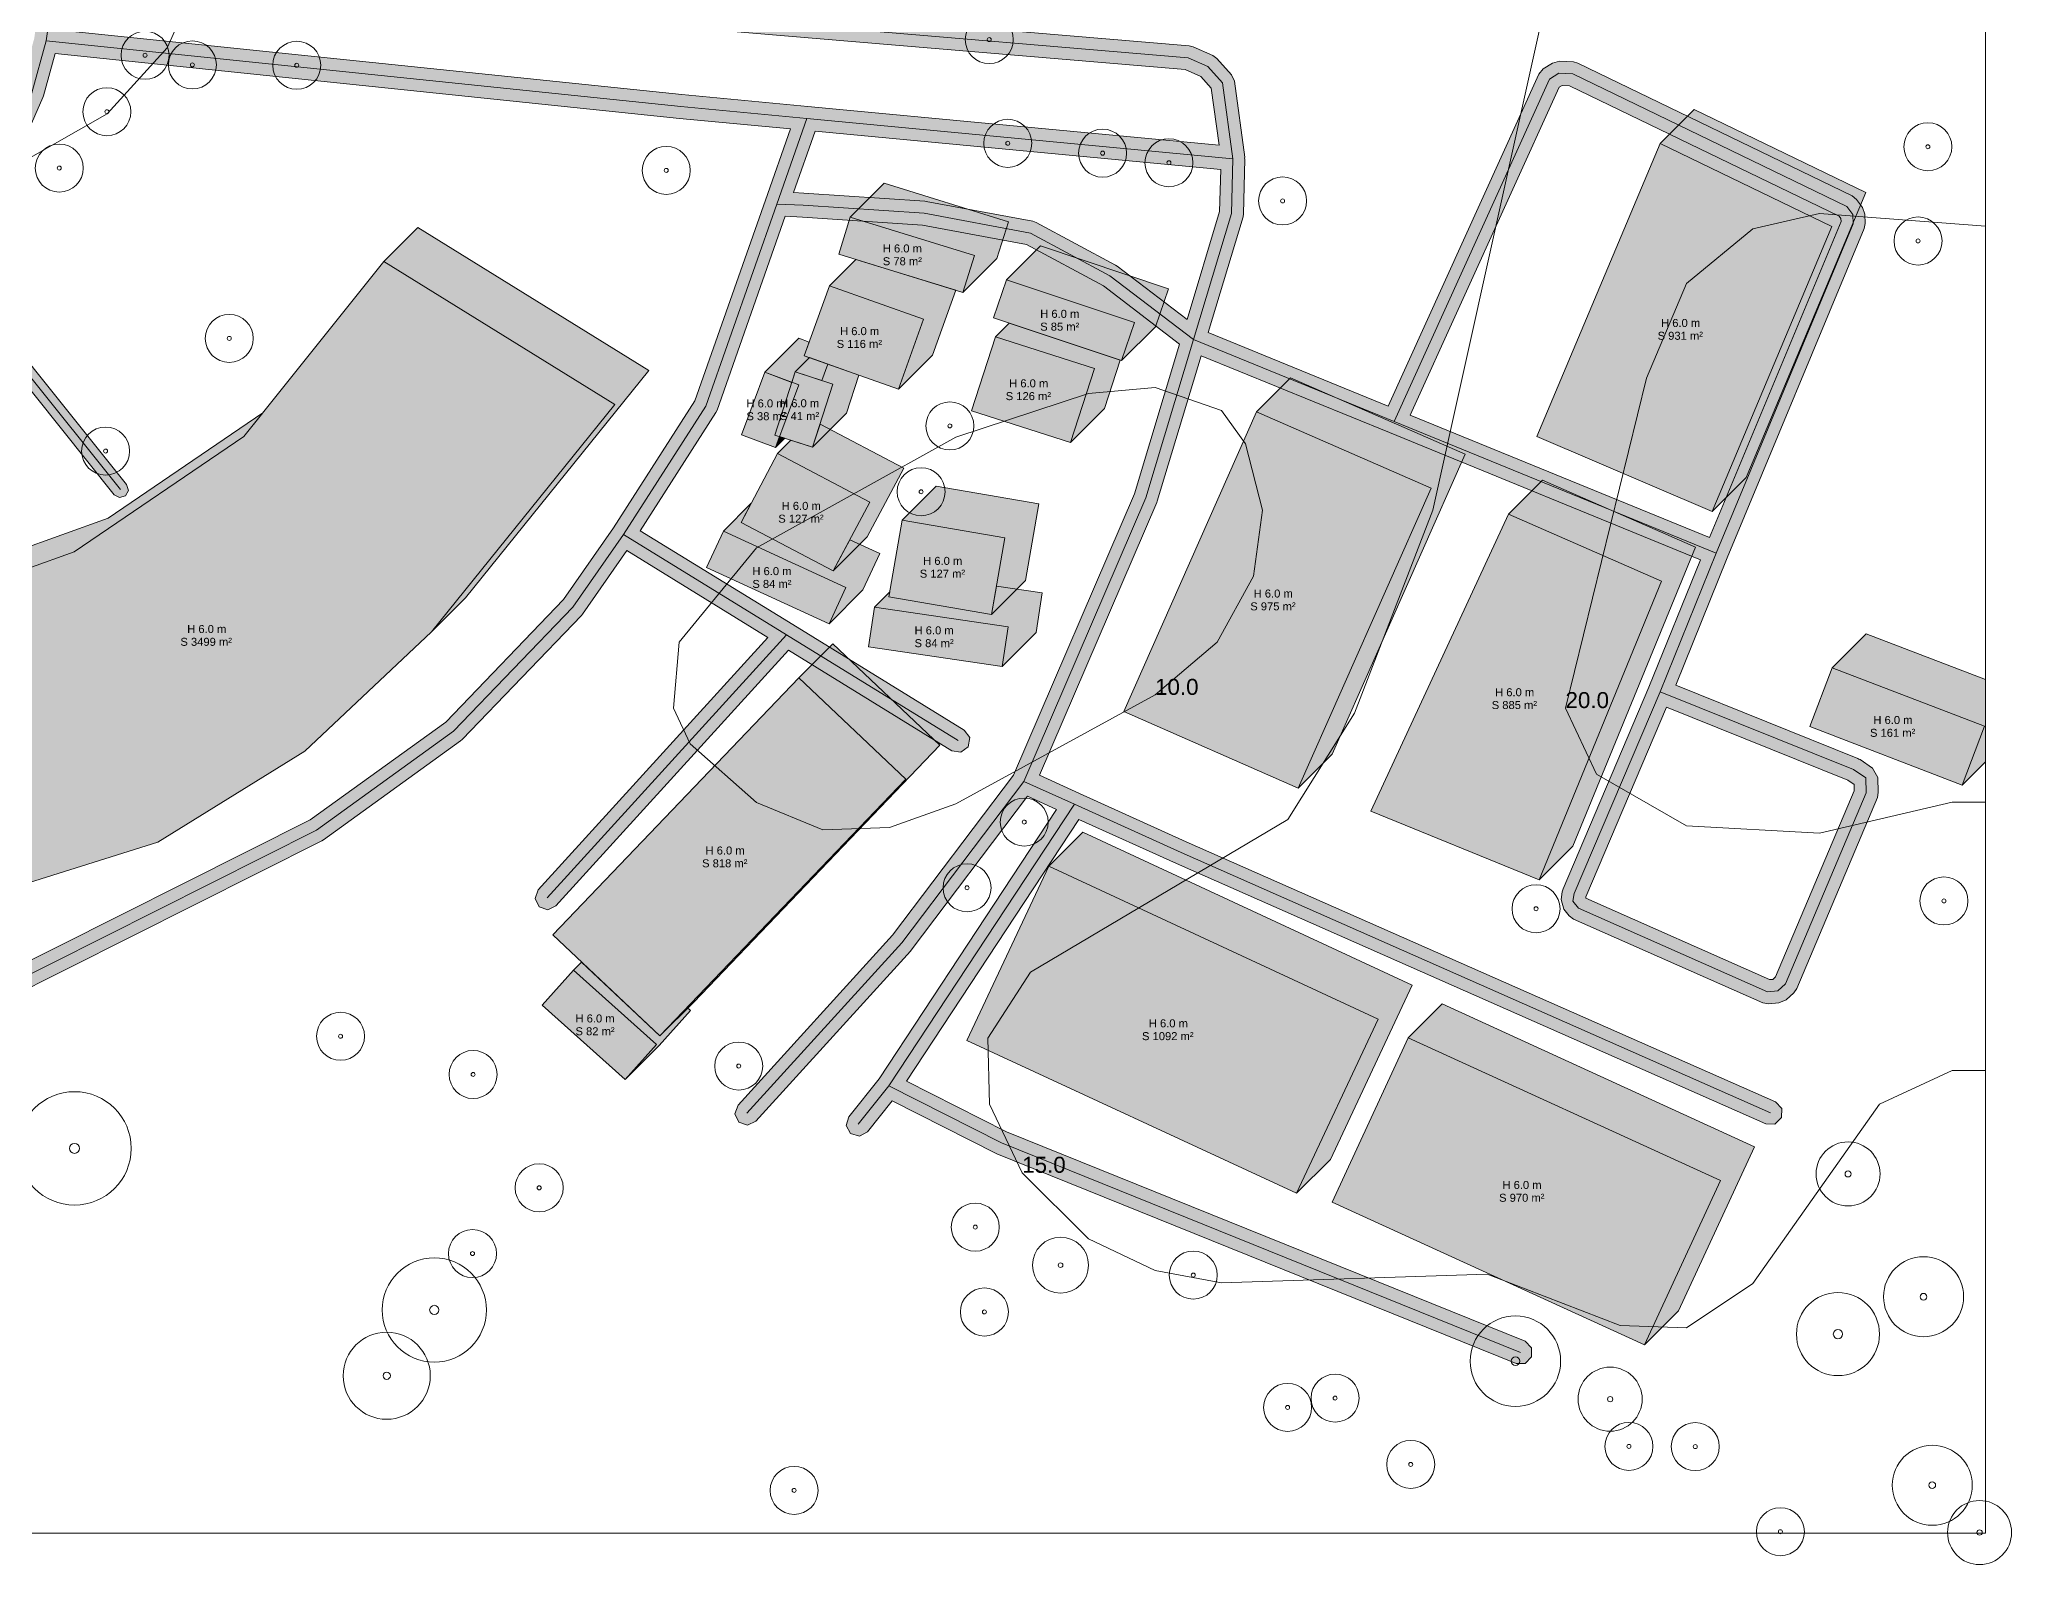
# Model space of a CAD drawing. Header units: metres. Extents: x -3 to 651, y -5 to 644.
# Drawn here: x 404.3 to 650.7, y -3.9 to 186.6 of the extents above; entities that cross this region are included whole.
import ezdxf

# ---------------------------------------------------------------- set-up
doc = ezdxf.new("R2010")
doc.units = ezdxf.units.M
doc.header["$MEASUREMENT"] = 0
for name, color, linetype, lineweight, true_color in [('TPX_BUILDING_AREAS_TEXT', 7, 'CONTINUOUS', 0, 0x000000), ('TPX_BUILDING_HEIGHTS_TEXT', 7, 'CONTINUOUS', 0, 0x000000), ('TPX_BUILDINGS', 7, 'CONTINUOUS', 0, 0x000000), ('TPX_BUILDINGS_HATCH', 7, 'CONTINUOUS', 0, 0xf0f0f0), ('TPX_BUILDINGS_SHADOWS_HATCH', 7, 'CONTINUOUS', 0, 0x000000), ('TPX_BUILDINGS_SHADOWS_OUTLINES', 7, 'CONTINUOUS', 0, 0x000000), ('TPX_CONTOUR_LINES_5M', 7, 'CONTINUOUS', 0, 0x969696), ('TPX_CONTOUR_LINES_5M_TEXT', 7, 'CONTINUOUS', 0, 0x000000), ('TPX_FRAME_PROJECT', 7, 'CONTINUOUS', 0, 0x000000), ('TPX_ROADS_AXES', 7, 'CONTINUOUS', 0, 0x323232), ('TPX_ROADS_CONTOURS', 7, 'CONTINUOUS', 0, 0x646464), ('TPX_ROADS_HATCH', 7, 'CONTINUOUS', 0, 0xc8c8c8), ('TPX_VEGETATION_TREES_INDIVIDUAL', 7, 'CONTINUOUS', 0, 0x136734)]:
    doc.layers.add(name, color=color, linetype=linetype, lineweight=lineweight, true_color=true_color)
doc.styles.add('TPX_TEXTE', font='arial.ttf')

# ---------------------------------------------------------------- blocks, each defined once
blk = doc.blocks.new('TREETR003_CR030')
at = {"layer": 'TPX_VEGETATION_TREES_INDIVIDUAL'}
for radius in [3, 0.25]:
    blk.add_circle((0, 0, 0.04), radius, dxfattribs=at)
blk = doc.blocks.new('TREETR003_CR035')
at = {"layer": 'TPX_VEGETATION_TREES_INDIVIDUAL'}
for radius in [3.5, 0.292]:
    blk.add_circle((0, 0, 0.04), radius, dxfattribs=at)
blk = doc.blocks.new('TREETR004_CR040')
at = {"layer": 'TPX_VEGETATION_TREES_INDIVIDUAL'}
for radius in [4, 0.375]:
    blk.add_circle((0, 0, 0.04), radius, dxfattribs=at)
blk = doc.blocks.new('TREETR004_CR050')
at = {"layer": 'TPX_VEGETATION_TREES_INDIVIDUAL'}
for radius in [5, 0.417]:
    blk.add_circle((0, 0, 0.04), radius, dxfattribs=at)
blk = doc.blocks.new('TREETR005_CR057')
at = {"layer": 'TPX_VEGETATION_TREES_INDIVIDUAL'}
for radius in [5.65, 0.542]:
    blk.add_circle((0, 0, 0.04), radius, dxfattribs=at)
blk = doc.blocks.new('TREETR006_CR065')
at = {"layer": 'TPX_VEGETATION_TREES_INDIVIDUAL'}
for radius in [6.51, 0.583]:
    blk.add_circle((0, 0, 0.04), radius, dxfattribs=at)
blk = doc.blocks.new('TREETR003_CR040')
at = {"layer": 'TPX_VEGETATION_TREES_INDIVIDUAL'}
for radius in [4, 0.333]:
    blk.add_circle((0, 0, 0.04), radius, dxfattribs=at)
blk = doc.blocks.new('TREETR005_CR054')
at = {"layer": 'TPX_VEGETATION_TREES_INDIVIDUAL'}
for radius in [5.44, 0.458]:
    blk.add_circle((0, 0, 0.04), radius, dxfattribs=at)
blk = doc.blocks.new('TREETR006_CR071')
at = {"layer": 'TPX_VEGETATION_TREES_INDIVIDUAL'}
for radius in [7.08, 0.625]:
    blk.add_circle((0, 0, 0.04), radius, dxfattribs=at)
blk = doc.blocks.new('TREETR006_CR052')
at = {"layer": 'TPX_VEGETATION_TREES_INDIVIDUAL'}
for radius in [5.19, 0.583]:
    blk.add_circle((0, 0, 0.04), radius, dxfattribs=at)

msp = doc.modelspace()

# ---------------------------------------------------------------- hatches: boundary and pattern name
at = {"layer": 'TPX_BUILDINGS_HATCH'}
for points in [[(606.78, 173.59), (591.38, 137.01), (613.28, 127.64), (628.22, 163.21), (606.78, 173.59)], [(505.58, 164.39), (504.14, 159.78), (519.64, 154.98), (521.09, 159.59), (505.58, 164.39)], [(408.59, 122.57), (379.62, 112.16), (387.48, 76.39), (419.04, 86.32), (437.42, 97.7), (453.24, 112.59), (476.16, 141.01), (447.29, 158.87), (429.81, 136.98), (408.59, 122.57)], [(502.96, 155.81), (499.82, 147.09), (511.6, 142.91), (514.74, 151.64), (502.96, 155.81)], [(525.1, 156.56), (523.49, 151.81), (539.48, 146.47), (541.08, 151.22), (525.1, 156.56)], [(523.72, 149.45), (520.72, 140.2), (533.09, 136.24), (536.09, 145.49), (523.72, 149.45)], [(494.88, 145.02), (491.99, 137.21), (496.25, 135.64), (499.15, 143.43), (494.88, 145.02)], [(498.68, 145.06), (496.14, 137.17), (500.86, 135.65), (503.41, 143.53), (498.68, 145.06)], [(556.35, 140.08), (539.75, 102.63), (561.56, 93.08), (578.17, 130.54), (556.35, 140.08)], [(496.5, 134.86), (491.93, 126.25), (503.44, 120.2), (508.02, 128.81), (496.5, 134.86)], [(512.08, 126.56), (510.4, 116.98), (523.23, 114.75), (524.91, 124.35), (512.08, 126.56)], [(587.82, 127.29), (570.63, 90.2), (591.64, 81.6), (606.96, 118.92), (587.82, 127.29)], [(489.72, 125.17), (487.6, 120.62), (502.92, 113.59), (505.02, 118.14), (489.72, 125.17)], [(508.62, 115.69), (507.87, 110.74), (524.55, 108.27), (525.3, 113.22), (508.62, 115.69)], [(499.14, 106.85), (468.41, 74.75), (481.79, 62.11), (512.51, 94.21), (499.14, 106.85)], [(628.29, 108.11), (625.47, 100.75), (644.5, 93.44), (647.32, 100.8), (628.29, 108.11)], [(530.38, 83.33), (520.15, 61.56), (561.32, 42.46), (571.56, 64.23), (530.38, 83.33)], [(471, 70.33), (467.07, 65.96), (477.44, 56.67), (481.36, 61.05), (471, 70.33)], [(575.28, 61.87), (565.78, 41.35), (604.82, 23.53), (614.31, 44.04), (575.28, 61.87)]]:
    msp.add_hatch(color=256, dxfattribs=at).paths.add_polyline_path(points)
at = {"layer": 'TPX_BUILDINGS_SHADOWS_HATCH'}
for points in [[(611.02, 177.83), (606.78, 173.59), (628.22, 163.21), (613.28, 127.64), (617.52, 131.89), (632.47, 167.46), (611.02, 177.83)], [(509.83, 168.63), (505.58, 164.39), (521.09, 159.59), (519.64, 154.98), (523.89, 159.22), (525.33, 163.83), (509.83, 168.63)], [(451.53, 163.11), (447.29, 158.87), (476.16, 141.01), (453.24, 112.59), (457.48, 116.84), (480.4, 145.25), (451.53, 163.11)], [(529.34, 160.81), (525.1, 156.56), (541.08, 151.22), (539.48, 146.47), (543.72, 150.71), (545.33, 155.46), (529.34, 160.81)], [(506.27, 159.12), (502.96, 155.81), (514.74, 151.64), (511.6, 142.91), (515.84, 147.15), (518.76, 155.26), (506.27, 159.12)], [(525.44, 151.16), (523.72, 149.45), (536.09, 145.49), (533.09, 136.24), (537.33, 140.48), (539.29, 146.53), (525.44, 151.16)], [(499.13, 149.26), (494.88, 145.02), (498.27, 143.76), (498.68, 145.06), (502.02, 143.98), (502.79, 146.04), (499.82, 147.09), (500.43, 148.78), (499.13, 149.26)], [(500.48, 146.86), (498.68, 145.06), (503.41, 143.53), (500.86, 135.65), (505.1, 139.9), (506.65, 144.67), (500.48, 146.86)], [(560.6, 144.32), (556.35, 140.08), (578.17, 130.54), (561.56, 93.08), (565.8, 97.32), (582.41, 134.78), (560.6, 144.32)], [(383.86, 116.4), (379.62, 112.16), (408.59, 122.57), (429.81, 136.98), (432.19, 139.96), (412.83, 126.81), (383.86, 116.4)], [(498.16, 136.52), (496.5, 134.86), (508.02, 128.81), (503.44, 120.2), (507.68, 124.45), (512.27, 133.06), (501.8, 138.55), (500.86, 135.65), (498.16, 136.52)], [(496.75, 136.98), (496.25, 135.64), (497.39, 136.77), (496.75, 136.98)], [(516.32, 130.81), (512.08, 126.56), (524.91, 124.35), (523.23, 114.75), (527.47, 119), (529.15, 128.59), (516.32, 130.81)], [(592.07, 131.53), (587.82, 127.29), (606.96, 118.92), (591.64, 81.6), (595.88, 85.84), (611.2, 123.16), (592.07, 131.53)], [(493.21, 128.66), (489.72, 125.17), (505.02, 118.14), (502.92, 113.59), (507.16, 117.83), (509.27, 122.38), (505.52, 124.1), (503.44, 120.2), (491.93, 126.25), (493.21, 128.66)], [(510.51, 117.58), (508.62, 115.69), (525.3, 113.22), (524.55, 108.27), (528.79, 112.51), (529.54, 117.46), (523.85, 118.31), (523.23, 114.75), (510.4, 116.98), (510.51, 117.58)], [(512.51, 94.21), (481.79, 62.11), (486.04, 66.35), (516.76, 98.45), (503.38, 111.09), (499.14, 106.85), (512.51, 94.21)], [(632.54, 112.36), (628.29, 108.11), (647.32, 100.8), (644.5, 93.44), (647.42, 96.36), (647.42, 106.63), (632.54, 112.36)], [(534.62, 87.57), (530.38, 83.33), (571.56, 64.23), (561.32, 42.46), (565.57, 46.7), (575.8, 68.47), (534.62, 87.57)], [(472.01, 71.35), (471, 70.33), (481.36, 61.05), (477.44, 56.67), (481.68, 60.92), (485.6, 65.29), (485.19, 65.66), (481.79, 62.11), (472.01, 71.35)], [(579.53, 66.11), (575.28, 61.87), (614.31, 44.04), (604.82, 23.53), (609.07, 27.77), (618.55, 48.28), (579.53, 66.11)]]:
    msp.add_hatch(color=256, dxfattribs=at).paths.add_polyline_path(points)
at = {"layer": 'TPX_ROADS_HATCH'}
h = msp.add_hatch(color=256, dxfattribs=at)
h.paths.add_polyline_path([(0, 626.36), (0, 623.38), (20.72, 622.78), (20.44, 610.2), (19.57, 563.48), (19.57, 563.34), (22.68, 523.48), (24.14, 476.3), (23.92, 459.7), (23.92, 459.66), (24.33, 420.8), (23.7, 400.85), (23.02, 374.89), (20.39, 355.89), (18.62, 343.04), (18.6, 342.93), (16.41, 308.43), (15.76, 298.35), (15.76, 298.25), (15.8, 266.06), (14.66, 243.43), (14.66, 243.39), (14, 209.12), (13.69, 198.26), (13.69, 198.2), (14.1, 153.8), (14.55, 152.74), (15.61, 152.31), (16.67, 152.76), (17.1, 153.83), (16.69, 198.2), (16.85, 203.65), (18.12, 201.4), (18.42, 201.02), (26.17, 194.08), (35.33, 185.81), (35.56, 185.64), (53.51, 174.76), (53.92, 174.59), (70.36, 170.48), (70.5, 170.45), (88.15, 167.86), (85.52, 130.17), (85.55, 129.76), (87.44, 120.78), (87.74, 120.14), (92.32, 114.53), (92.97, 114.07), (98.28, 112.13), (98.67, 112.05), (219.89, 101.67), (217.75, 74.36), (217.99, 73.42), (219.9, 70.47), (220.22, 70.12), (222.45, 68.34), (223.3, 68.02), (324.52, 62.03), (325.2, 62.15), (328.66, 63.62), (329.35, 64.2), (330.55, 66.14), (330.77, 66.83), (331.58, 79.95), (331.95, 81.26), (334.01, 81.75), (343.46, 81.81), (355.76, 78.97), (359.59, 74.89), (359.83, 74.68), (364.77, 71.27), (365.11, 71.1), (376.65, 66.94), (376.85, 66.88), (388.25, 64.49), (388.82, 64.48), (399.35, 66.35), (399.76, 66.49), (439.53, 86.5), (439.74, 86.62), (456.88, 98.98), (457.09, 99.16), (471.98, 114.64), (472.13, 114.82), (477.65, 122.74), (495.27, 111.89), (466.59, 80.37), (466.2, 79.29), (466.69, 78.25), (467.77, 77.86), (468.8, 78.35), (497.87, 110.29), (518.25, 97.75), (519.39, 97.57), (520.32, 98.25), (520.5, 99.38), (519.82, 100.31), (498.39, 113.5), (479.32, 125.23), (488.77, 139.98), (488.93, 140.29), (497.44, 164.5), (499.6, 164.41), (514.6, 163.41), (527.61, 160.98), (537.2, 155.82), (546.73, 148.54), (541.08, 129.85), (525.96, 94.68), (510.85, 74.69), (491.55, 53.47), (491.16, 52.39), (491.65, 51.35), (492.73, 50.96), (493.77, 51.45), (513.12, 72.72), (513.2, 72.83), (527.74, 92.06), (531.36, 90.42), (509.2, 56.76), (505.38, 52.02), (505.06, 50.92), (505.61, 49.91), (506.71, 49.59), (507.72, 50.14), (510.82, 53.99), (523.79, 47.44), (523.9, 47.39), (588.77, 21.19), (589.92, 21.2), (590.72, 22.02), (590.71, 23.16), (589.89, 23.97), (525.08, 50.15), (512.59, 56.46), (534.13, 89.16), (546.32, 83.64), (619.97, 51.14), (621.12, 51.11), (621.95, 51.91), (621.97, 53.05), (621.18, 53.88), (547.54, 86.38), (534.2, 92.42), (529.23, 94.68), (543.87, 128.74), (543.93, 128.9), (549.43, 147.09), (572.97, 137.48), (611.82, 121.61), (605.38, 105.69), (594.65, 80.49), (594.55, 80.12), (594.4, 79.15), (594.73, 77.97), (595.42, 77.13), (595.97, 76.72), (619.59, 66.25), (620.32, 66.12), (621.61, 66.23), (622.51, 66.62), (623.48, 67.52), (623.84, 68.03), (633.93, 91.88), (634.04, 92.52), (633.98, 94.39), (633.33, 95.58), (631.79, 96.63), (631.62, 96.67), (631.5, 96.79), (608.72, 105.95), (615.16, 121.86), (632.27, 162.99), (632.39, 163.61), (632.36, 164.76), (632.06, 165.61), (631.32, 166.62), (630.76, 167.08), (596.51, 183.63), (595.95, 183.78), (594.22, 183.88), (593.32, 183.65), (592.16, 182.92), (591.6, 182.27), (572.77, 140.8), (550.3, 149.97), (554.66, 164.42), (554.72, 164.81), (554.9, 171.66), (554.85, 171.78), (554.89, 171.9), (553.59, 181.37), (553.22, 182.17), (551.39, 184.21), (550.89, 184.58), (548.42, 185.69), (547.93, 185.81), (502.83, 189.6), (499.57, 232.99), (499.51, 233.32), (494.81, 248.5), (494.74, 248.7), (483.58, 272.46), (494.4, 273.65), (494.43, 273.65), (512.37, 276.09), (512.56, 276.12), (527.83, 280.18), (527.88, 280.2), (539.25, 283.67), (549.72, 285.98), (550.66, 286.64), (550.86, 287.77), (550.2, 288.71), (549.07, 288.91), (538.54, 286.59), (538.43, 286.56), (527.03, 283.07), (511.88, 279.05), (494.05, 276.63), (482.09, 275.31), (473.83, 288.03), (473.73, 288.16), (462.89, 301.37), (462.72, 301.55), (442.11, 319.58), (441.88, 319.75), (423.34, 330.57), (423.03, 330.7), (410.97, 334.45), (421.78, 364.82), (421.86, 365.2), (427.09, 428.72), (427.85, 433.7), (427.87, 433.9), (428.32, 456.45), (432.63, 576.32), (433.77, 581.96), (436.11, 586.71), (439.79, 590.41), (444.61, 595.01), (444.71, 595.12), (454.97, 607.05), (456.54, 607), (461.9, 585.26), (466.16, 562.05), (467.58, 551.33), (467.65, 551.09), (469.86, 545.65), (470.24, 545.19), (476.46, 541.13), (476.62, 541.04), (485.61, 537.35), (496.37, 531.41), (501.41, 527.87), (504.3, 522.68), (503.39, 514.53), (499.09, 506.31), (499.08, 506.29), (483.32, 474.22), (483.27, 473.46), (483.77, 472.88), (484.54, 472.83), (485.11, 473.34), (500.87, 505.4), (505.25, 513.77), (505.36, 514.13), (506.33, 522.77), (506.21, 523.37), (503.05, 529.04), (502.75, 529.38), (497.47, 533.08), (497.38, 533.13), (486.53, 539.13), (486.43, 539.18), (477.47, 542.86), (471.6, 546.69), (469.55, 551.72), (468.14, 562.34), (468.13, 562.39), (463.86, 585.65), (463.85, 585.71), (458.61, 606.94), (460.07, 606.9), (486.2, 605.12), (501.98, 602.87), (521.05, 597.74), (583.12, 580.12), (550.85, 484.95), (535.18, 438.71), (532.98, 432.2), (521.72, 398.99), (521.66, 398.76), (521.13, 395.76), (521.28, 394.81), (522.31, 392.81), (522.55, 392.47), (530.14, 384.43), (530.28, 384.29), (539.53, 376.75), (539.81, 376.57), (541.25, 375.86), (541.63, 375.74), (543.86, 375.32), (544.81, 375.45), (547.44, 376.77), (547.85, 377.06), (569.78, 399.58), (570.02, 399.9), (571.13, 401.92), (571.18, 402.37), (571.31, 402.8), (570.99, 405.78), (570.39, 406.82), (536.17, 432.27), (537.74, 436.9), (546.74, 438.45), (547.29, 438.66), (549.14, 439.83), (549.58, 440.26), (573.01, 475.18), (579.53, 484.89), (579.64, 485.09), (583.82, 494.06), (583.86, 494.16), (613.12, 571.6), (647.01, 561.99), (647.42, 562.04), (647.42, 564.99), (612.61, 574.87), (585.46, 582.58), (521.86, 600.63), (521.84, 600.64), (502.67, 605.79), (502.49, 605.82), (486.57, 608.09), (486.46, 608.11), (462.12, 609.77), (466.58, 624.54), (471.9, 635.9), (475, 642.55), (475.03, 643.18), (471.99, 643.18), (469.18, 637.18), (463.81, 625.72), (463.74, 625.51), (459.03, 609.93), (457.25, 609.99), (454.34, 610.06), (438.24, 610.52), (451.02, 642.63), (451.01, 643.18), (448.01, 643.18), (435.05, 610.62), (407.84, 611.63), (100.6, 622.94), (22.31, 625.73), (0.04, 626.38), (0, 626.36)])
h.paths.add_polyline_path([(17.01, 209.47), (17.66, 243.31), (18.79, 265.95), (18.8, 266.03), (18.76, 298.21), (19.2, 304.99), (29.54, 294.93), (29.65, 294.84), (37.92, 288.18), (38.01, 288.11), (50.13, 279.82), (50.58, 279.61), (56.94, 277.83), (57.24, 277.78), (65.98, 277.16), (66.22, 277.16), (81.19, 278.58), (81.5, 278.64), (106, 286.45), (113.49, 287.34), (121.16, 286.67), (129.54, 284.99), (136.85, 282.55), (140.78, 280.61), (143.83, 277.52), (145.48, 273.27), (146.85, 261.66), (142.1, 261.99), (47.44, 269.16), (25.44, 270.81), (24.35, 270.45), (23.83, 269.43), (24.19, 268.34), (25.22, 267.82), (45.78, 266.28), (43.7, 200.48), (43.78, 199.96), (46.7, 191.12), (47.11, 190.49), (52.57, 185.46), (53.07, 185.15), (60.77, 182.33), (61.2, 182.24), (133.75, 177.93), (133.39, 165.99), (89.93, 170.63), (71.01, 173.41), (54.87, 177.44), (37.23, 188.13), (28.17, 196.32), (20.61, 203.09), (17.01, 209.47)], flags=16)
h.paths.add_polyline_path([(19.45, 308.92), (21.6, 342.69), (23.04, 353.2), (28.6, 349.77), (28.86, 349.64), (34.48, 347.5), (34.58, 347.46), (46.12, 343.96), (46.32, 343.91), (73.56, 339.62), (74.68, 339.89), (75.28, 340.87), (75.01, 341.98), (74.03, 342.58), (46.89, 346.86), (35.5, 350.32), (30.06, 352.39), (23.49, 356.45), (26, 374.56), (26.02, 374.72), (26.7, 400.76), (27.3, 419.77), (46.44, 419.47), (53.83, 419.25), (61.91, 419.01), (67.77, 418.85), (79.01, 418.52), (91.01, 418.16), (101.56, 417.86), (115.18, 417.45), (133.59, 416.92), (132.78, 371.65), (132.68, 364.05), (132.96, 363.34), (133.66, 363.04), (134.38, 363.32), (134.68, 364.02), (134.77, 370.65), (186.06, 371.72), (186.8, 371.26), (187.18, 371.35), (193.54, 366.21), (194.28, 365.99), (194.95, 366.36), (195.17, 367.09), (194.8, 367.76), (189.1, 372.36), (203.05, 382.3), (203.37, 382.61), (214.09, 396.7), (214.37, 397.32), (217.15, 411.54), (217.18, 411.77), (218.58, 446.17), (218.38, 446.99), (214.48, 453.63), (213.85, 454.21), (205.35, 458.44), (204.79, 458.59), (198.5, 459.06), (198.22, 459.05), (190.14, 458.13), (189.88, 458.08), (185.01, 456.64), (190.25, 465.21), (202.51, 466.84), (202.58, 466.85), (218.55, 469.7), (218.72, 469.74), (233.92, 474.32), (234.3, 474.5), (244.34, 481.02), (244.73, 481.39), (253.88, 493.78), (254.06, 494.12), (258.03, 504.11), (258.06, 504.2), (260.98, 513.16), (261.05, 513.47), (262.13, 524), (262.13, 524.05), (262.8, 534.37), (278.05, 530.25), (292.14, 523.19), (314.11, 506.42), (314.14, 506.4), (322.34, 500.43), (320.32, 479.32), (277.45, 481.57), (276.33, 481.15), (274.86, 479.74), (274.47, 479.12), (273.87, 477.27), (273.8, 476.64), (274.03, 474.64), (274.37, 473.84), (275.85, 472.1), (276.91, 471.57), (290.18, 470.89), (296.02, 470.54), (319.33, 469.08), (316.47, 439.15), (316.22, 438.62), (315.61, 438.3), (272.04, 438.87), (270.97, 438.44), (270.52, 437.39), (270.94, 436.32), (272, 435.87), (315.95, 435.29), (316.67, 435.47), (318.07, 436.2), (318.73, 436.9), (319.3, 438.12), (319.43, 438.61), (322.46, 470.34), (323.16, 477.6), (325.16, 498.38), (393.1, 448.94), (390.16, 443.34), (386.8, 438.51), (386.75, 438.44), (382.89, 432.23), (376.45, 422.87), (362.29, 419.07), (361.96, 418.94), (350.17, 412.54), (350, 412.43), (339.74, 404.88), (339.38, 404.51), (336.7, 400.47), (336.48, 399.91), (335.64, 395.43), (335.65, 394.85), (337.1, 387.79), (337.25, 387.37), (341.74, 379.12), (342.01, 378.9), (342.21, 378.6), (347.68, 374.82), (348.16, 374.6), (354, 373.11), (354.37, 373.06), (363.48, 373.03), (364.2, 373.2), (370.73, 376.71), (371.29, 377.23), (374.86, 382.89), (375.07, 383.41), (377.03, 393.63), (377.04, 393.73), (379.35, 412.41), (379.36, 412.68), (378.9, 421.14), (385.38, 430.56), (385.42, 430.62), (389.28, 436.83), (392.68, 441.7), (392.78, 441.86), (395.59, 447.24), (414.15, 435.22), (413.13, 421.29), (406.43, 368.21), (387.94, 308.99), (274.78, 317.2), (273.69, 316.83), (273.17, 315.81), (273.53, 314.72), (274.56, 314.2), (387.06, 306.05), (378.57, 276.64), (264.16, 286.18), (263.07, 285.83), (262.54, 284.81), (262.89, 283.71), (263.91, 283.19), (377.62, 273.7), (367.02, 243.15), (360.66, 243.9), (360.42, 243.91), (352.83, 243.59), (352.59, 243.56), (345.41, 242.1), (318.34, 246.4), (318.23, 246.42), (255.25, 251.62), (248.81, 252.15), (201.35, 257), (178.15, 259.38), (179.96, 281.2), (179.83, 281.93), (178.74, 284.37), (178.25, 284.97), (175.28, 287.12), (174.49, 287.4), (158.91, 288.31), (157.27, 288.88), (156.23, 290.02), (153.12, 293.73), (153.01, 293.85), (151.32, 295.46), (150.43, 295.87), (146.88, 296.2), (146.83, 296.21), (115.56, 297.98), (116.32, 317.41), (115.93, 318.49), (114.88, 318.97), (113.81, 318.57), (113.33, 317.53), (112.51, 296.63), (112.9, 295.56), (113.92, 295.07), (146.63, 293.21), (149.63, 292.93), (150.88, 291.74), (153.95, 288.07), (155.3, 286.58), (155.92, 286.17), (158.12, 285.41), (158.52, 285.33), (173.88, 284.43), (176.16, 282.78), (176.94, 281.06), (175.16, 259.64), (149.89, 261.44), (148.44, 273.81), (148.35, 274.18), (146.51, 278.9), (146.18, 279.41), (142.73, 282.9), (142.33, 283.19), (138.09, 285.28), (137.9, 285.36), (130.41, 287.87), (130.23, 287.92), (121.67, 289.63), (121.51, 289.65), (113.6, 290.34), (113.29, 290.34), (105.5, 289.41), (105.22, 289.35), (80.74, 281.55), (66.07, 280.16), (57.6, 280.76), (51.62, 282.43), (39.75, 290.56), (31.58, 297.13), (19.45, 308.92)], flags=16)
h.paths.add_polyline_path([(22.57, 563.5), (23.44, 610.14), (23.72, 622.68), (98.97, 620), (97.6, 594.04), (97.6, 594), (97.38, 583.61), (70.43, 564.13), (70.4, 564.11), (41.37, 541.43), (41.3, 541.37), (35.99, 536.43), (30.67, 531.51), (30.64, 531.48), (25.47, 526.28), (22.57, 563.5)], flags=16)
h.paths.add_polyline_path([(25.68, 523.65), (32.05, 530.06), (37.35, 534.96), (42.63, 539.88), (71.61, 562.52), (98.62, 582.04), (98.77, 581.96), (113.48, 580.89), (113.51, 580.89), (129.7, 580.02), (143.93, 578.74), (159.05, 573.38), (170.18, 564.61), (180.09, 552.74), (185.88, 542.14), (187.06, 537.02), (193.13, 495.74), (192.34, 478.52), (187.99, 467.27), (180.76, 455.42), (174.25, 454), (166.39, 453.74), (134.13, 456.06), (95.44, 458.71), (55, 461.22), (54.9, 461.22), (26.94, 461.18), (27.12, 474.69), (35.63, 471.51), (35.79, 471.46), (48.98, 468.88), (49.11, 468.86), (133.39, 463.34), (134.12, 463.59), (134.45, 464.28), (134.77, 469.43), (134.77, 469.47), (135.15, 489.19), (135.5, 505.38), (135.85, 518.92), (136.28, 552.33), (135.99, 553.04), (135.29, 553.35), (134.58, 553.06), (134.28, 552.36), (133.85, 518.95), (133.5, 505.43), (133.15, 489.23), (132.77, 469.53), (132.52, 465.4), (49.31, 470.86), (36.26, 473.41), (27.12, 476.82), (25.68, 523.61), (25.68, 523.65)], flags=16)
h.paths.add_polyline_path([(26.94, 458.18), (54.86, 458.22), (95.24, 455.72), (133.07, 453.12), (133.2, 448.75), (133.15, 446.28), (133.31, 436.14), (133.41, 429.66), (133.59, 418.92), (115.24, 419.45), (101.62, 419.86), (91.07, 420.16), (79.07, 420.52), (67.83, 420.85), (61.97, 421.01), (53.89, 421.25), (46.48, 421.47), (27.32, 421.77), (26.94, 458.18)], flags=16)
h.paths.add_polyline_path([(46.71, 200.65), (48.78, 266.05), (140.37, 259.12), (136.71, 214.77), (133.92, 180.93), (61.6, 185.22), (54.38, 187.87), (49.43, 192.43), (46.71, 200.65)], flags=16)
h.paths.add_polyline_path([(88.53, 130.17), (91.13, 167.48), (134.68, 162.84), (134.72, 162.83), (162.83, 160.43), (160.97, 141.86), (160.97, 141.55), (161.54, 136.25), (161.67, 135.78), (163.43, 131.95), (164.66, 131.08), (263.6, 122.17), (263.63, 122.17), (293.97, 120), (345.03, 115.46), (342.88, 94.16), (221.63, 104.54), (99.12, 115.02), (94.38, 116.74), (90.3, 121.75), (88.53, 130.17)], flags=16)
h.paths.add_polyline_path([(100.41, 584.85), (100.6, 593.91), (101.97, 619.89), (406.87, 608.67), (410.79, 601.32), (410.84, 601.24), (413.53, 596.9), (415.27, 593.53), (417.03, 588.83), (417.21, 582.12), (416.76, 577.65), (416.75, 577.53), (414.26, 438.73), (396.63, 450.15), (400.86, 486.58), (400.83, 487.09), (399.82, 491.47), (399.55, 492.03), (397.04, 495.38), (396.45, 495.85), (392.26, 497.72), (391.89, 497.83), (387.45, 498.57), (387.28, 498.59), (352.92, 500.19), (351.84, 499.8), (351.35, 498.76), (351.74, 497.68), (352.78, 497.19), (387.05, 495.6), (391.21, 494.91), (394.87, 493.27), (396.97, 490.48), (397.85, 486.66), (393.84, 452.12), (324.8, 502.36), (315.92, 508.81), (293.85, 525.66), (293.61, 525.81), (279.26, 533), (278.98, 533.11), (261.81, 537.74), (261.54, 537.79), (240.96, 539.48), (240.87, 539.48), (230.55, 539.74), (218.62, 539.86), (218.58, 539.86), (208.75, 539.68), (197.58, 539.72), (197.42, 539.71), (189.7, 538.92), (188.76, 543.01), (188.61, 543.39), (182.65, 554.31), (182.49, 554.55), (172.38, 566.65), (172.16, 566.87), (160.71, 575.89), (160.29, 576.13), (144.75, 581.63), (144.39, 581.71), (129.94, 583.01), (129.89, 583.02), (113.69, 583.88), (100.41, 584.85)], flags=16)
h.paths.add_polyline_path([(134.8, 372.66), (135.61, 417.88), (135.61, 417.91), (135.41, 429.69), (135.31, 436.17), (135.15, 446.29), (135.18, 447.67), (143.08, 447.01), (156.55, 433.16), (157.26, 432.86), (157.97, 433.14), (158.27, 433.84), (157.99, 434.55), (144.25, 448.67), (143.62, 448.97), (135.18, 449.68), (135.08, 452.98), (166.26, 450.74), (166.41, 450.74), (174.49, 451.01), (174.76, 451.04), (182.03, 452.63), (182.07, 452.66), (182.13, 452.66), (190.61, 455.16), (198.42, 456.05), (204.28, 455.62), (212.12, 451.73), (215.56, 445.85), (214.19, 412.01), (211.5, 398.24), (201.12, 384.61), (186.18, 373.96), (186.02, 373.72), (134.8, 372.66)], flags=16)
h.paths.add_polyline_path([(136.39, 165.7), (136.8, 179.26), (139.61, 213.52), (196.06, 208.42), (191.9, 161.22), (164.59, 163.29), (136.39, 165.7)], flags=16)
h.paths.add_polyline_path([(139.78, 215.51), (143.36, 258.9), (148.44, 258.53), (176.4, 256.54), (200.08, 254.12), (196.23, 210.41), (139.78, 215.51)], flags=16)
h.paths.add_polyline_path([(163.97, 141.71), (165.82, 160.19), (192.66, 158.16), (228.77, 155.42), (246.28, 153.82), (323.7, 146.75), (324.18, 146.79), (332.93, 148.89), (333.69, 149.34), (336.44, 152.39), (341.68, 150.03), (341.88, 149.96), (347.28, 148.41), (345.28, 118.45), (294.23, 122.99), (294.2, 122.99), (263.85, 125.16), (165.8, 133.99), (164.5, 136.81), (163.97, 141.71)], flags=16)
h.paths.add_polyline_path([(190.25, 535.96), (197.65, 536.72), (208.76, 536.68), (208.79, 536.68), (218.61, 536.86), (230.51, 536.74), (240.75, 536.48), (259.83, 534.92), (259.14, 524.28), (258.08, 513.94), (255.23, 505.18), (251.35, 495.41), (242.47, 483.39), (232.85, 477.13), (217.94, 472.64), (202.09, 469.81), (191.65, 468.43), (195.22, 477.66), (195.32, 478.13), (196.13, 495.75), (196.12, 496.04), (190.25, 535.96)], flags=16)
h.paths.add_polyline_path([(193.9, 161.07), (198.05, 208.24), (249.5, 203.43), (245.55, 156.9), (229.03, 158.41), (229.01, 158.42), (193.9, 161.07)], flags=16)
h.paths.add_polyline_path([(198.22, 210.23), (202.07, 253.91), (248.52, 249.16), (248.55, 249.16), (253.98, 248.71), (249.68, 205.42), (198.22, 210.23)], flags=16)
h.paths.add_polyline_path([(220.78, 74.63), (222.88, 101.42), (342.64, 91.17), (342.22, 84.8), (333.82, 84.75), (333.48, 84.71), (330.4, 83.98), (329.71, 83.6), (329.3, 82.92), (328.65, 80.61), (328.6, 80.3), (327.8, 67.4), (327.05, 66.19), (324.35, 65.05), (223.95, 70.98), (222.29, 72.31), (220.78, 74.63)], flags=16)
h.paths.add_polyline_path([(247.54, 156.72), (251.49, 203.23), (309.98, 197.44), (310.04, 191.63), (310.06, 191.42), (311.08, 184.86), (311.12, 184.65), (313.05, 178.28), (313.13, 178.08), (315.95, 172.06), (316.05, 171.87), (319.7, 166.3), (319.83, 166.13), (324.24, 161.13), (324.39, 160.98), (329.46, 156.65), (329.62, 156.52), (333.76, 153.89), (331.78, 151.7), (323.72, 149.76), (247.54, 156.72)], flags=16)
h.paths.add_polyline_path([(251.67, 205.23), (255.97, 248.55), (317.93, 243.43), (339.5, 240), (338.88, 239.77), (338.69, 239.69), (333, 236.69), (332.83, 236.58), (327.6, 232.84), (327.44, 232.71), (322.78, 228.31), (322.64, 228.15), (318.62, 223.15), (318.5, 222.98), (315.21, 217.48), (315.12, 217.3), (312.6, 211.41), (312.53, 211.21), (310.84, 205.04), (310.8, 204.83), (310.1, 199.44), (251.67, 205.23)], flags=16)
h.paths.add_polyline_path([(276.82, 476.65), (277.21, 477.84), (277.94, 478.54), (320.03, 476.33), (319.62, 472.07), (296.2, 473.53), (290.36, 473.89), (277.72, 474.54), (276.96, 475.43), (276.82, 476.65)], flags=16)
h.paths.add_polyline_path([(312.97, 198.21), (313.76, 204.34), (315.4, 210.32), (317.84, 216.03), (321.02, 221.35), (324.91, 226.19), (329.43, 230.46), (334.49, 234.08), (340, 236.99), (345.85, 239.12), (353.08, 240.6), (360.43, 240.9), (367.7, 240.04), (379.31, 236.06), (384.15, 233.26), (388.65, 229.84), (392.7, 225.9), (396.22, 221.5), (399.67, 215.72), (402.23, 209.51), (403.84, 202.97), (404.46, 196.26), (404.29, 191.48), (403.61, 186.75), (401.89, 180.43), (399.28, 174.45), (395.83, 168.89), (391.63, 163.89), (389.15, 161.79), (389.09, 161.74), (386.71, 159.51), (381.26, 155.91), (375.33, 153.1), (369.05, 151.17), (362.56, 150.15), (355.83, 150.07), (349.17, 150.99), (342.81, 152.81), (336.78, 155.53), (331.32, 159), (326.42, 163.19), (322.15, 168.04), (318.62, 173.42), (315.89, 179.26), (314.02, 185.42), (313.04, 191.77), (312.97, 198.21)], flags=16)
h.paths.add_polyline_path([(338.65, 395.17), (339.37, 399.06), (341.73, 402.63), (351.69, 409.96), (363.23, 416.22), (375.97, 419.64), (376.35, 412.65), (374.07, 394.15), (372.18, 384.25), (368.96, 379.16), (363.11, 376.03), (354.56, 376.06), (349.17, 377.44), (344.2, 380.86), (339.99, 388.61), (338.65, 395.17)], flags=16)
h.paths.add_polyline_path([(345.21, 84.48), (345.72, 92.42), (348.16, 116.67), (348.17, 116.72), (350.25, 147.81), (355.53, 147.08), (355.76, 147.07), (361.04, 147.14), (355.2, 82.18), (345.21, 84.48)], flags=16)
h.paths.add_polyline_path([(358.1, 80.86), (364.08, 147.35), (369.62, 148.22), (369.83, 148.27), (376.32, 150.27), (376.52, 150.35), (382.64, 153.24), (382.82, 153.35), (388.47, 157.08), (388.67, 157.23), (390.33, 158.78), (413.59, 129.73), (414.26, 129.36), (415, 129.58), (415.37, 130.25), (415.15, 130.98), (391.82, 160.12), (393.67, 161.69), (393.85, 161.87), (398.2, 167.04), (398.32, 167.21), (401.89, 172.96), (401.99, 173.15), (404.69, 179.34), (404.76, 179.54), (406.2, 184.82), (484.24, 176.72), (498.1, 175.42), (494.97, 166.54), (486.15, 141.45), (475.99, 125.59), (469.74, 116.63), (455.02, 101.33), (438.08, 89.13), (398.6, 69.27), (388.58, 67.48), (377.57, 69.8), (366.31, 73.85), (361.66, 77.06), (358.1, 80.86)], flags=16)
h.paths.add_polyline_path([(369.95, 242.45), (381.09, 274.55), (381.12, 274.62), (390.46, 306.98), (409.34, 367.44), (409.39, 367.7), (416.11, 420.95), (416.12, 421.03), (417.09, 434.2), (424.67, 432.73), (424.11, 429.12), (424.1, 429.02), (418.89, 365.64), (407.62, 333.98), (407.6, 333.91), (378.95, 239.36), (369.95, 242.45)], flags=16)
h.paths.add_polyline_path([(381.71, 238.14), (410.03, 331.6), (421.98, 327.89), (440.25, 317.23), (460.65, 299.38), (471.36, 286.32), (480.02, 272.99), (491.98, 247.52), (496.59, 232.6), (499.8, 189.86), (407.34, 197.69), (406.82, 203.36), (406.78, 203.58), (405.11, 210.33), (405.04, 210.54), (402.41, 216.97), (402.31, 217.17), (399.44, 221.96), (434.51, 247.88), (435.1, 248.87), (434.83, 249.98), (433.84, 250.57), (432.73, 250.3), (397.72, 224.42), (394.98, 227.85), (394.86, 227.98), (390.68, 232.06), (390.53, 232.18), (385.89, 235.7), (385.73, 235.8), (381.71, 238.14)], flags=16)
h.paths.add_polyline_path([(406.79, 187.77), (407.27, 191.14), (407.25, 191.22), (407.29, 191.3), (407.4, 194.68), (501.3, 186.72), (547.42, 182.84), (549.37, 181.97), (550.68, 180.51), (551.66, 173.37), (500.29, 178.22), (484.54, 179.71), (406.79, 187.77)], flags=16)
h.paths.add_polyline_path([(410.34, 608.54), (436, 607.59), (451.11, 607.16), (442.49, 597.13), (437.71, 592.57), (434.31, 589.15), (419.6, 590.53), (418.05, 594.66), (417.98, 594.83), (416.17, 598.33), (416.11, 598.43), (413.42, 602.78), (410.34, 608.54)], flags=16)
h.paths.add_polyline_path([(417.24, 437.23), (419.75, 577.41), (420.21, 581.92), (420.21, 582.11), (420.06, 587.47), (432.56, 586.3), (430.99, 583.11), (430.87, 582.74), (429.66, 576.8), (429.63, 576.55), (425.32, 456.55), (425.32, 456.53), (424.9, 435.74), (417.24, 437.23)], flags=16)
h.paths.add_polyline_path([(498.48, 167.46), (501.18, 175.13), (551.86, 170.34), (551.73, 165.09), (547.66, 151.61), (538.92, 158.27), (538.72, 158.4), (528.82, 163.74), (528.39, 163.89), (515.06, 166.37), (514.89, 166.39), (499.78, 167.4), (498.48, 167.46)], flags=16)
h.paths.add_polyline_path([(524.18, 395.74), (524.6, 398.13), (535.16, 429.29), (568.08, 404.81), (568.28, 402.95), (567.49, 401.52), (545.87, 379.34), (543.92, 378.36), (542.38, 378.65), (541.29, 379.18), (532.26, 386.56), (524.88, 394.38), (524.18, 395.74)], flags=16)
h.paths.add_polyline_path([(538.83, 440.13), (553.17, 482.45), (569.51, 475.36), (547.26, 442.2), (545.93, 441.35), (538.83, 440.13)], flags=16)
h.paths.add_polyline_path([(554.14, 485.3), (586.01, 579.3), (610.22, 572.43), (581.08, 495.27), (576.97, 486.46), (571.21, 477.89), (554.14, 485.3)], flags=16)
h.paths.add_polyline_path([(575.55, 139.66), (594.15, 180.62), (594.52, 180.86), (595.47, 180.8), (629.13, 164.54), (629.37, 164.21), (629.38, 163.85), (612.96, 124.39), (575.55, 139.66)], flags=16)
h.paths.add_polyline_path([(597.47, 79.37), (597.49, 79.49), (607.57, 103.18), (630.23, 94.06), (631.01, 93.53), (631.03, 92.75), (621.2, 69.5), (620.85, 69.18), (620.46, 69.15), (597.5, 79.32), (597.47, 79.37)], flags=16)

# ---------------------------------------------------------------- linework, layer by layer
at = {"layer": 'TPX_BUILDINGS', "elevation": 0.04}
for points in [[(606.78, 173.59), (591.38, 137.01), (613.28, 127.64), (628.22, 163.21)], [(505.58, 164.39), (504.14, 159.78), (519.64, 154.98), (521.09, 159.59)], [(408.59, 122.57), (379.62, 112.16), (387.48, 76.39), (419.04, 86.32), (437.42, 97.7), (453.24, 112.59), (476.16, 141.01), (447.29, 158.87), (429.81, 136.98)], [(502.96, 155.81), (499.82, 147.09), (511.6, 142.91), (514.74, 151.64)], [(525.1, 156.56), (523.49, 151.81), (539.48, 146.47), (541.08, 151.22)], [(523.72, 149.45), (520.72, 140.2), (533.09, 136.24), (536.09, 145.49)], [(494.88, 145.02), (491.99, 137.21), (496.25, 135.64), (499.15, 143.43)], [(498.68, 145.06), (496.14, 137.17), (500.86, 135.65), (503.41, 143.53)], [(556.35, 140.08), (539.75, 102.63), (561.56, 93.08), (578.17, 130.54)], [(496.5, 134.86), (491.93, 126.25), (503.44, 120.2), (508.02, 128.81)], [(512.08, 126.56), (510.4, 116.98), (523.23, 114.75), (524.91, 124.35)], [(587.82, 127.29), (570.63, 90.2), (591.64, 81.6), (606.96, 118.92)], [(489.72, 125.17), (487.6, 120.62), (502.92, 113.59), (505.02, 118.14)], [(508.62, 115.69), (507.87, 110.74), (524.55, 108.27), (525.3, 113.22)], [(499.14, 106.85), (468.41, 74.75), (481.79, 62.11), (512.51, 94.21)], [(628.29, 108.11), (625.47, 100.75), (644.5, 93.44), (647.32, 100.8)], [(530.38, 83.33), (520.15, 61.56), (561.32, 42.46), (571.56, 64.23)], [(471, 70.33), (467.07, 65.96), (477.44, 56.67), (481.36, 61.05)], [(575.28, 61.87), (565.78, 41.35), (604.82, 23.53), (614.31, 44.04)]]:
    msp.add_lwpolyline(points, close=True, dxfattribs=at)
at = {"layer": 'TPX_BUILDINGS_SHADOWS_OUTLINES', "elevation": 0.04}
for points in [[(611.02, 177.83), (606.78, 173.59), (628.22, 163.21), (613.28, 127.64), (617.52, 131.89), (632.47, 167.46)], [(509.83, 168.63), (505.58, 164.39), (521.09, 159.59), (519.64, 154.98), (523.89, 159.22), (525.33, 163.83)], [(451.53, 163.11), (447.29, 158.87), (476.16, 141.01), (453.24, 112.59), (457.48, 116.84), (480.4, 145.25)], [(529.34, 160.81), (525.1, 156.56), (541.08, 151.22), (539.48, 146.47), (543.72, 150.71), (545.33, 155.46)], [(506.27, 159.12), (502.96, 155.81), (514.74, 151.64), (511.6, 142.91), (515.84, 147.15), (518.76, 155.26)], [(525.44, 151.16), (523.72, 149.45), (536.09, 145.49), (533.09, 136.24), (537.33, 140.48), (539.29, 146.53)], [(499.13, 149.26), (494.88, 145.02), (498.27, 143.76), (498.68, 145.06), (502.02, 143.98), (502.79, 146.04), (499.82, 147.09), (500.43, 148.78)], [(500.48, 146.86), (498.68, 145.06), (503.41, 143.53), (500.86, 135.65), (505.1, 139.9), (506.65, 144.67)], [(560.6, 144.32), (556.35, 140.08), (578.17, 130.54), (561.56, 93.08), (565.8, 97.32), (582.41, 134.78)], [(383.86, 116.4), (379.62, 112.16), (408.59, 122.57), (429.81, 136.98), (432.19, 139.96), (412.83, 126.81)], [(498.16, 136.52), (496.5, 134.86), (508.02, 128.81), (503.44, 120.2), (507.68, 124.45), (512.27, 133.06), (501.8, 138.55), (500.86, 135.65)], [(496.75, 136.98), (496.25, 135.64), (497.39, 136.77)], [(516.32, 130.81), (512.08, 126.56), (524.91, 124.35), (523.23, 114.75), (527.47, 119), (529.15, 128.59)], [(592.07, 131.53), (587.82, 127.29), (606.96, 118.92), (591.64, 81.6), (595.88, 85.84), (611.2, 123.16)], [(493.21, 128.66), (489.72, 125.17), (505.02, 118.14), (502.92, 113.59), (507.16, 117.83), (509.27, 122.38), (505.52, 124.1), (503.44, 120.2), (491.93, 126.25)], [(510.51, 117.58), (508.62, 115.69), (525.3, 113.22), (524.55, 108.27), (528.79, 112.51), (529.54, 117.46), (523.85, 118.31), (523.23, 114.75), (510.4, 116.98)], [(512.51, 94.21), (481.79, 62.11), (486.04, 66.35), (516.76, 98.45), (503.38, 111.09), (499.14, 106.85)], [(632.54, 112.36), (628.29, 108.11), (647.32, 100.8), (644.5, 93.44), (647.42, 96.36), (647.42, 106.63)], [(534.62, 87.57), (530.38, 83.33), (571.56, 64.23), (561.32, 42.46), (565.57, 46.7), (575.8, 68.47)], [(472.01, 71.35), (471, 70.33), (481.36, 61.05), (477.44, 56.67), (481.68, 60.92), (485.6, 65.29), (485.19, 65.66), (481.79, 62.11)], [(579.53, 66.11), (575.28, 61.87), (614.31, 44.04), (604.82, 23.53), (609.07, 27.77), (618.55, 48.28)]]:
    msp.add_lwpolyline(points, close=True, dxfattribs=at)
at = {"layer": 'TPX_CONTOUR_LINES_5M', "elevation": 0.05}
for points in [[(402.56, 171.53), (412.72, 177.29), (420.21, 185.53), (427.61, 202.03), (435.76, 212.06), (444.06, 213.38), (477.26, 212.82), (485.56, 215.34), (510.46, 231.69), (518.76, 233.02), (560.27, 228.47), (593.47, 218.93), (601.77, 219.95), (634.97, 252.08), (643.27, 258.32), (647.42, 258.32)], [(647.42, 190.74), (626.67, 192.54), (601.77, 202.6), (593.47, 195.73), (578.39, 127.81), (568.57, 102.45), (560.27, 89.16), (528.08, 70.09), (522.76, 61.84), (522.96, 53.6), (527.06, 45.02), (535.36, 36.77), (543.66, 32.81), (551.97, 31.28), (585.17, 32.35), (601.77, 25.96), (610.07, 25.66), (618.37, 31.2), (634.19, 53.6), (643.27, 57.8), (647.42, 57.8)], [(647.42, 163.28), (626.67, 164.85), (618.37, 162.95), (610.07, 156.12), (605.06, 144.3), (594.95, 103.07), (598.83, 94.83), (610.07, 88.36), (626.67, 87.46), (643.27, 91.33), (647.42, 91.33)], [(518.76, 136.93), (493.86, 123.08), (484.18, 111.32), (483.47, 103.07), (485.56, 98.62), (493.86, 91.26), (502.16, 87.87), (510.46, 88.15), (518.76, 91.12), (543.66, 104.72), (551.43, 111.32), (555.97, 119.57), (557.1, 127.81), (554.98, 136.06), (551.97, 140.24), (543.66, 143.1), (535.36, 142.36), (518.76, 136.93)]]:
    msp.add_lwpolyline(points, dxfattribs=at)
at = {"layer": 'TPX_FRAME_PROJECT', "elevation": 0}
msp.add_lwpolyline([(0, 0), (647.42, 0), (647.42, 643.18), (0, 643.18)], close=True, dxfattribs=at)
at = {"layer": 'TPX_ROADS_AXES', "elevation": 0.03}
for points in [[(405.79, 191.35), (405.08, 186.44), (403.31, 179.94), (400.62, 173.75), (397.05, 168), (392.7, 162.83), (390.12, 160.64), (387.64, 158.33), (382, 154.6), (375.88, 151.7), (369.38, 149.7), (362.69, 148.66), (355.74, 148.57), (348.86, 149.51), (342.29, 151.4), (336.06, 154.21), (330.43, 157.79), (325.36, 162.12), (320.95, 167.13), (317.31, 172.69), (314.49, 178.72), (312.56, 185.09), (311.54, 191.65), (311.47, 198.3)], [(405.96, 196.31), (501.43, 188.22), (547.8, 184.32), (550.27, 183.21), (552.1, 181.17), (553.4, 171.7)], [(553.4, 171.7), (500.15, 176.73), (484.39, 178.22), (405.08, 186.44)], [(613.78, 122.43), (630.89, 163.57), (630.86, 164.72), (630.11, 165.73), (595.86, 182.28), (594.13, 182.39), (592.96, 181.65), (573.54, 138.86)], [(343.63, 83.31), (356.54, 80.33), (360.68, 75.91), (365.62, 72.51), (377.16, 68.35), (388.56, 65.95), (399.08, 67.83), (438.86, 87.84), (456.01, 100.2), (470.9, 115.68), (477.23, 124.76), (487.51, 140.79), (496.39, 166.04), (500.15, 176.73)], [(553.4, 171.7), (553.22, 164.85), (548.47, 149.1), (542.49, 129.34), (527.27, 93.92)], [(496.39, 166.04), (499.68, 165.91), (514.79, 164.9), (528.11, 162.41), (538.01, 157.08), (548.47, 149.1), (573.54, 138.86), (613.78, 122.43), (606.76, 105.12), (596.03, 79.9), (595.88, 78.93), (596.58, 78.09), (620.2, 67.62), (621.49, 67.73), (622.46, 68.62), (632.54, 92.47), (632.48, 94.34), (630.94, 95.39)], [(390.12, 160.64), (414.37, 130.36)], [(477.23, 124.76), (497.6, 112.22), (519.04, 99.03)], [(497.6, 112.22), (467.69, 79.36)], [(630.94, 95.39), (606.76, 105.12)], [(527.27, 93.92), (512.01, 73.73), (492.66, 52.46)], [(527.27, 93.92), (533.58, 91.06), (546.92, 85.01), (620.57, 52.51)], [(533.58, 91.06), (510.41, 55.88), (506.55, 51.08)], [(510.41, 55.88), (524.46, 48.78), (589.33, 22.58)]]:
    msp.add_lwpolyline(points, dxfattribs=at)
at = {"layer": 'TPX_ROADS_CONTOURS', "elevation": 0.03}
for points in [[(406.79, 187.77), (407.27, 191.14), (407.25, 191.22), (407.29, 191.3), (407.4, 194.68), (501.3, 186.72), (547.42, 182.84), (549.37, 181.97), (550.68, 180.51), (551.66, 173.37), (500.29, 178.22), (484.54, 179.71)], [(575.55, 139.66), (594.15, 180.62), (594.52, 180.86), (595.47, 180.8), (629.13, 164.54), (629.37, 164.21), (629.38, 163.85), (612.96, 124.39)], [(498.48, 167.46), (501.18, 175.13), (551.86, 170.34), (551.73, 165.09), (547.66, 151.61), (538.92, 158.27), (538.72, 158.4), (528.82, 163.74), (528.39, 163.89), (515.06, 166.37), (514.89, 166.39), (499.78, 167.4)], [(597.47, 79.37), (597.49, 79.49), (607.57, 103.18), (630.23, 94.06), (631.01, 93.53), (631.03, 92.75), (621.2, 69.5), (620.85, 69.18), (620.46, 69.15), (597.5, 79.32)]]:
    msp.add_lwpolyline(points, close=True, dxfattribs=at)
for points in [[(399.76, 66.49), (439.53, 86.5), (439.74, 86.62), (456.88, 98.98), (457.09, 99.16), (471.98, 114.64), (472.13, 114.82), (477.65, 122.74), (495.27, 111.89), (466.59, 80.37), (466.2, 79.29), (466.69, 78.25), (467.77, 77.86), (468.8, 78.35), (497.87, 110.29), (518.25, 97.75), (519.39, 97.57), (520.32, 98.25), (520.5, 99.38), (519.82, 100.31), (498.39, 113.5), (479.32, 125.23), (488.77, 139.98), (488.93, 140.29), (497.44, 164.5), (499.6, 164.41), (514.6, 163.41), (527.61, 160.98), (537.2, 155.82), (546.73, 148.54), (541.08, 129.85), (525.96, 94.68), (510.85, 74.69), (491.55, 53.47), (491.16, 52.39), (491.65, 51.35), (492.73, 50.96), (493.77, 51.45), (513.12, 72.72), (513.2, 72.83), (527.74, 92.06), (531.36, 90.42), (509.2, 56.76), (505.38, 52.02), (505.06, 50.92), (505.61, 49.91), (506.71, 49.59), (507.72, 50.14), (510.82, 53.99), (523.79, 47.44), (523.9, 47.39), (588.77, 21.19), (589.92, 21.2), (590.72, 22.02), (590.71, 23.16), (589.89, 23.97), (525.08, 50.15), (512.59, 56.46), (534.13, 89.16), (546.32, 83.64), (619.97, 51.14), (621.12, 51.11), (621.95, 51.91), (621.97, 53.05), (621.18, 53.88), (547.54, 86.38), (534.2, 92.42), (529.23, 94.68), (543.87, 128.74), (543.93, 128.9), (549.43, 147.09), (572.97, 137.48), (611.82, 121.61), (605.38, 105.69), (594.65, 80.49), (594.55, 80.12), (594.4, 79.15), (594.73, 77.97), (595.42, 77.13), (595.97, 76.72), (619.59, 66.25), (620.32, 66.12), (621.61, 66.23), (622.51, 66.62), (623.48, 67.52), (623.84, 68.03), (633.93, 91.88), (634.04, 92.52), (633.98, 94.39), (633.33, 95.58), (631.79, 96.63), (631.62, 96.67), (631.5, 96.79), (608.72, 105.95), (615.16, 121.86), (632.27, 162.99), (632.39, 163.61), (632.36, 164.76), (632.06, 165.61), (631.32, 166.62), (630.76, 167.08), (596.51, 183.63), (595.95, 183.78), (594.22, 183.88), (593.32, 183.65), (592.16, 182.92), (591.6, 182.27), (572.77, 140.8), (550.3, 149.97), (554.66, 164.42), (554.72, 164.81), (554.9, 171.66), (554.85, 171.78), (554.89, 171.9), (553.59, 181.37), (553.22, 182.17), (551.39, 184.21), (550.89, 184.58), (548.42, 185.69), (547.93, 185.81), (502.83, 189.6)], [(401.99, 173.15), (404.69, 179.34), (404.76, 179.54), (406.2, 184.82), (484.24, 176.72), (498.1, 175.42), (494.97, 166.54), (486.15, 141.45), (475.99, 125.59), (469.74, 116.63), (455.02, 101.33), (438.08, 89.13), (398.6, 69.27)], [(390.33, 158.78), (413.59, 129.73), (414.26, 129.36), (415, 129.58), (415.37, 130.25), (415.15, 130.98), (391.82, 160.12)]]:
    msp.add_lwpolyline(points, dxfattribs=at)

# ---------------------------------------------------------------- block references
at = {"layer": 'TPX_VEGETATION_TREES_INDIVIDUAL'}
for name, p in [('TREETR003_CR030', (417.45, 184.62, 0.04)), ('TREETR003_CR030', (522.94, 186.58, 0.04)), ('TREETR003_CR030', (423.37, 183.42, 0.04)), ('TREETR003_CR030', (436.41, 183.37, 0.04)), ('TREETR003_CR030', (412.68, 177.57, 0.04)), ('TREETR003_CR030', (525.26, 173.62, 0.04)), ('TREETR003_CR030', (537.11, 172.39, 0.04)), ('TREETR003_CR030', (640.23, 173.19, 0.04)), ('TREETR003_CR030', (406.73, 170.53, 0.04)), ('TREETR003_CR030', (482.58, 170.24, 0.04)), ('TREETR003_CR030', (545.4, 171.19, 0.04)), ('TREETR003_CR030', (559.6, 166.42, 0.04)), ('TREETR003_CR030', (639, 161.42, 0.04)), ('TREETR003_CR030', (427.98, 149.25, 0.04)), ('TREETR003_CR030', (518.02, 138.32, 0.04)), ('TREETR003_CR030', (412.52, 135.18, 0.04)), ('TREETR003_CR030', (514.43, 130.09, 0.04)), ('TREETR003_CR030', (527.31, 88.83, 0.04)), ('TREETR003_CR030', (520.17, 80.62, 0.04)), ('TREETR003_CR030', (642.24, 78.98, 0.04)), ('TREETR003_CR030', (591.27, 78, 0.04)), ('TREETR003_CR030', (441.88, 62.07, 0.04)), ('TREETR003_CR030', (458.45, 57.3, 0.04)), ('TREETR003_CR030', (491.64, 58.35, 0.04)), ('TREETR006_CR071', (408.64, 48.07, 0.04)), ('TREETR004_CR040', (630.26, 44.88, 0.04)), ('TREETR003_CR030', (466.7, 43.14, 0.04)), ('TREETR003_CR030', (521.2, 38.23, 0.04)), ('TREETR003_CR030', (458.37, 34.93, 0.04)), ('TREETR003_CR035', (531.85, 33.48, 0.04)), ('TREETR003_CR030', (548.44, 32.24, 0.04)), ('TREETR004_CR050', (639.69, 29.54, 0.04)), ('TREETR006_CR065', (453.6, 27.88, 0.04)), ('TREETR003_CR030', (522.34, 27.63, 0.04)), ('TREETR006_CR052', (629, 24.87, 0.04)), ('TREETR005_CR057', (588.69, 21.49, 0.04)), ('TREETR005_CR054', (447.65, 19.67, 0.04)), ('TREETR003_CR030', (566.16, 16.87, 0.04)), ('TREETR003_CR040', (600.53, 16.74, 0.04)), ('TREETR003_CR030', (560.23, 15.71, 0.04)), ('TREETR003_CR030', (602.88, 10.84, 0.04)), ('TREETR003_CR030', (611.17, 10.81, 0.04)), ('TREETR003_CR030', (575.61, 8.59, 0.04)), ('TREETR004_CR050', (640.78, 5.99, 0.04)), ('TREETR003_CR030', (498.56, 5.35, 0.04)), ('TREETR003_CR030', (621.8, 0.18, 0.04)), ('TREETR003_CR040', (646.69, 0.08, 0.04))]:
    msp.add_blockref(name, p, dxfattribs=at)

# ---------------------------------------------------------------- texts
at = {"layer": 'TPX_BUILDING_AREAS_TEXT', "style": 'TPX_TEXTE'}
for s, p in [('S 78 m²', (509.64, 158.39, 0.05)), ('S 85 m²', (529.31, 150.22, 0.05)), ('S 116 m²', (503.88, 148.06, 0.05)), ('S 931 m²', (606.46, 149.08, 0.05)), ('S 126 m²', (525, 141.54, 0.05)), ('S 38 m²', (492.6, 139.03, 0.05)), ('S 41 m²', (496.8, 139.05, 0.05)), ('S 127 m²', (496.58, 126.23, 0.05)), ('S 84 m²', (493.34, 118.08, 0.05)), ('S 127 m²', (514.26, 119.36, 0.05)), ('S 975 m²', (555.56, 115.28, 0.05)), ('S 3499 m²', (421.87, 110.85, 0.05)), ('S 84 m²', (513.61, 110.68, 0.05)), ('S 885 m²', (585.73, 102.95, 0.05)), ('S 161 m²', (633, 99.48, 0.05)), ('S 818 m²', (487.06, 83.18, 0.05)), ('S 82 m²', (471.24, 62.2, 0.05)), ('S 1092 m²', (542.03, 61.59, 0.05)), ('S 970 m²', (586.65, 41.4, 0.05))]:
    msp.add_text(s, height=1, dxfattribs=at).set_placement(p)
at = {"layer": 'TPX_BUILDING_HEIGHTS_TEXT', "style": 'TPX_TEXTE'}
for p in [(509.64, 159.99, 0.05), (529.31, 151.82, 0.05), (504.3, 149.66, 0.05), (606.89, 150.68, 0.05), (525.43, 143.14, 0.05), (492.6, 140.63, 0.05), (496.8, 140.65, 0.05), (497, 127.83, 0.05), (514.68, 120.96, 0.05), (493.34, 119.68, 0.05), (555.98, 116.88, 0.05), (422.72, 112.45, 0.05), (513.61, 112.28, 0.05), (586.15, 104.55, 0.05), (633.42, 101.08, 0.05), (487.49, 84.78, 0.05), (471.24, 63.8, 0.05), (542.88, 63.19, 0.05), (587.07, 43, 0.05)]:
    msp.add_text('H 6.0 m', height=1, dxfattribs=at).set_placement(p)
at = {"layer": 'TPX_CONTOUR_LINES_5M_TEXT', "style": 'TPX_TEXTE'}
for s, p in [('10.0', (543.66, 104.72, 0.05)), ('20.0', (594.95, 103.07, 0.05)), ('15.0', (527.06, 45.02, 0.05))]:
    msp.add_text(s, height=2, dxfattribs=at).set_placement(p)

doc.saveas('drawing.dxf')
